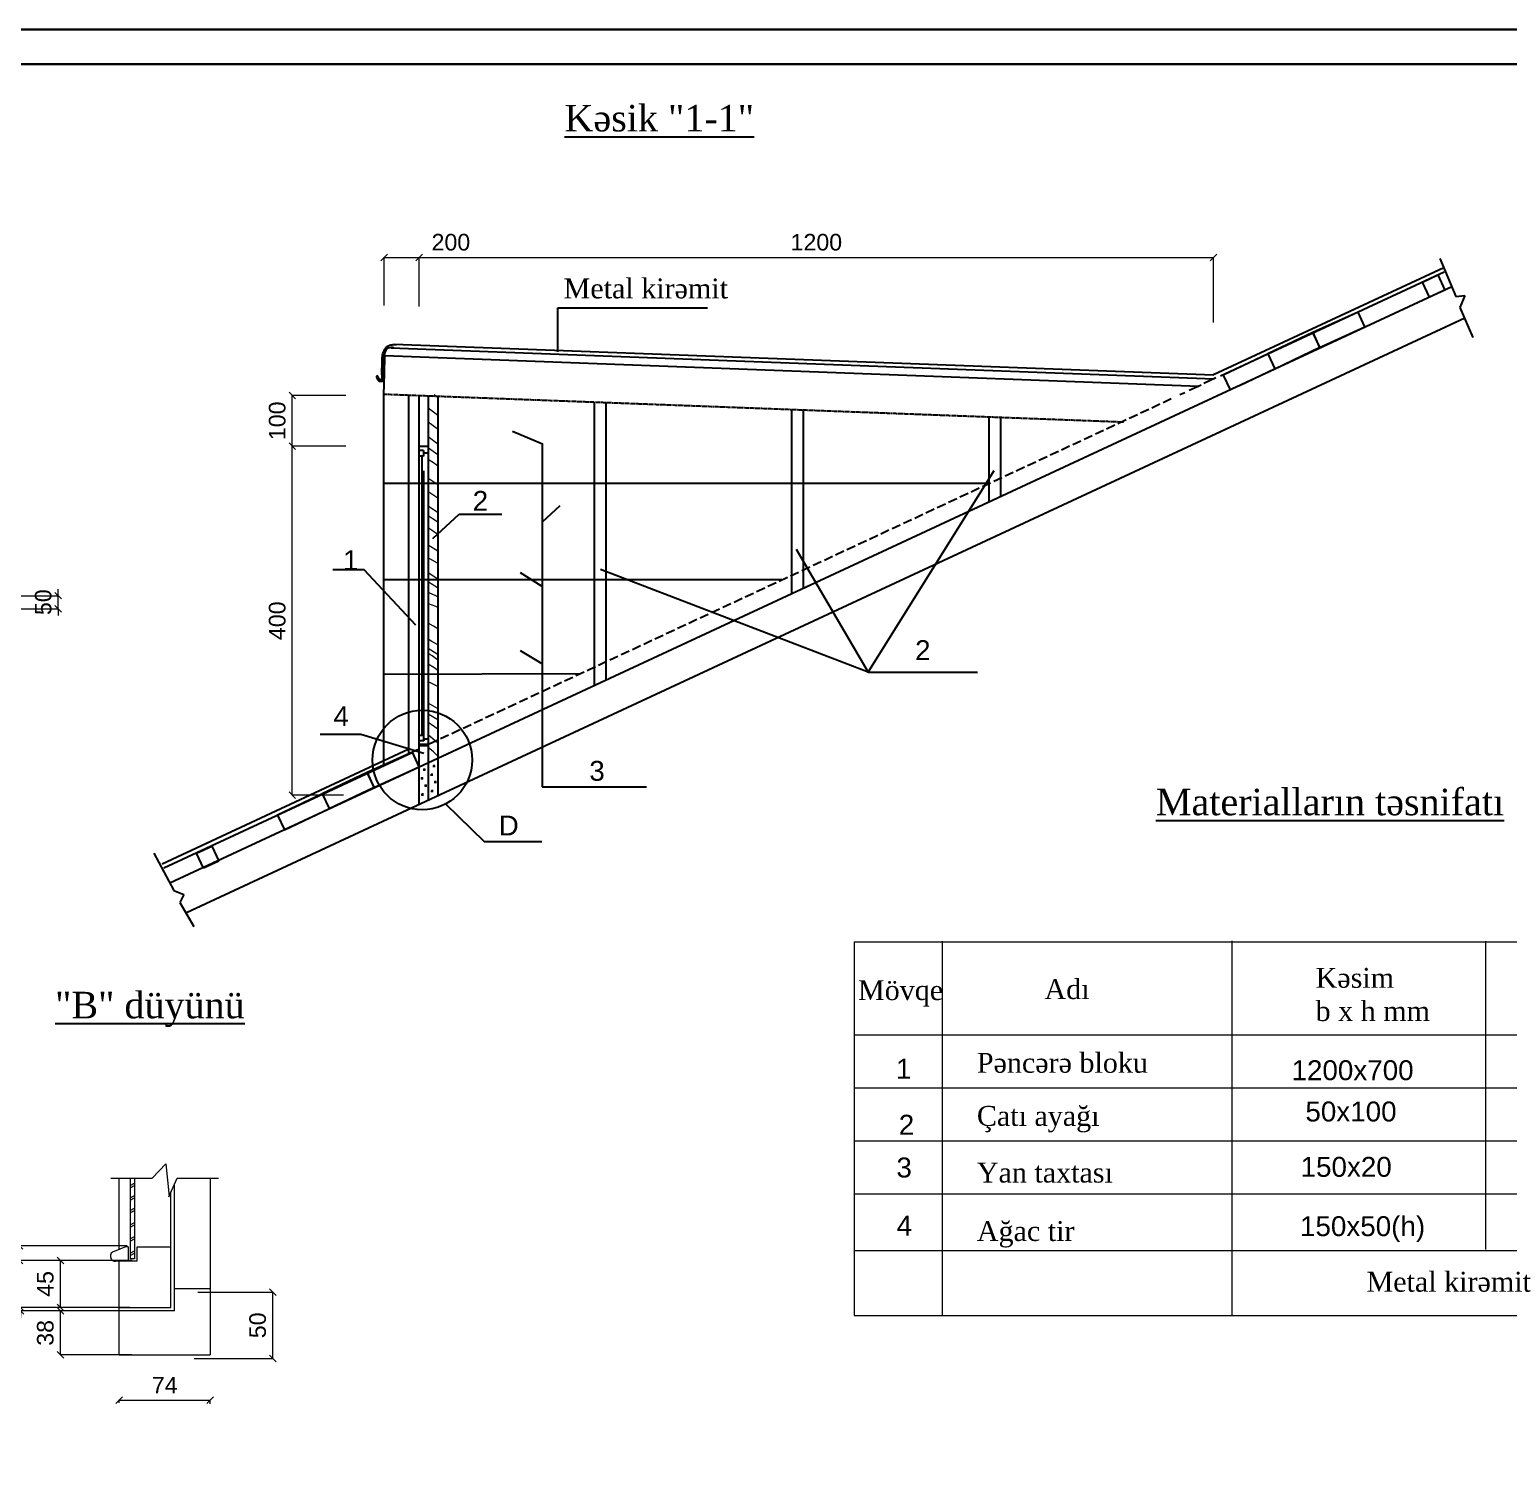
# Model space of a CAD drawing. Header units: millimetres. Extents: x 120281 to 1416367021, y -641565767 to 918373.
# Drawn here: x 639161 to 661461, y 718719 to 740379 of the extents above; entities that cross this region are included whole.
import ezdxf

# ---------------------------------------------------------------- set-up
doc = ezdxf.new("R2010")
doc.units = ezdxf.units.MM
doc.linetypes.add('DASHED', pattern=[19.05, 12.7, -6.35])
doc.linetypes.add('Hidden Line', pattern=[187.786667, 135.466667, -52.32])
for name, color, linetype, lineweight in [('0_Pen_No__1', 7, 'Continuous', 13), ('oxlar', 150, 'Continuous', 20), ('размер2', 210, 'Continuous', 15)]:
    doc.layers.add(name, color=color, linetype=linetype, lineweight=lineweight)
doc.styles.get("Standard").update_dxf_attribs({"font": 'arial.ttf'})
doc.dimstyles.new('OLCU OXU XARICI', dxfattribs={"dimtxt": 250, "dimasz": 100, "dimexe": 1.25, "dimexo": 0.625, "dimgap": 100, "dimtad": 1, "dimtxsty": 'Standard', "dimblk": 'OBLIQUE', "dimcen": 2.5, "dimadec": 0, "dimazin": 0, "dimtfac": 1, "dimtmove": 0, "dimatfit": 3, "dimldrblk": 'OBLIQUE', "dimfxl": 1, "dimlwd": 9, "dimlwe": 9, "dimarcsym": 0})

# ---------------------------------------------------------------- blocks, each defined once
blk = doc.blocks.new('*X29')
at = {"layer": '0_Pen_No__1', "linetype": 'Continuous'}
for p, q in [((527636, 5093), (527580, 5132)), ((527568, 4874), (527492, 4934)), ((527545, 4682), (527492, 4724)), ((527636, 4822), (527568, 4874)), ((527636, 4392), (527492, 4500)), ((527625, 4620), (527545, 4682)), ((527636, 4611), (527625, 4620)), ((527497, 4330), (527492, 4333)), ((527636, 4231), (527497, 4330)), ((527583, 4097), (527492, 4161)), ((527636, 4059), (527583, 4097)), ((527502, 3870), (527492, 3877)), ((527636, 3778), (527502, 3870)), ((527513, 3657), (527492, 3672)), ((527636, 3574), (527513, 3657)), ((527632, 3361), (527492, 3457)), ((527636, 3358), (527632, 3361)), ((527552, 3269), (527492, 3310)), ((527636, 3027), (527492, 3129)), ((527636, 3214), (527552, 3269)), ((527636, 2779), (527492, 2869)), ((527623, 2601), (527492, 2678)), ((527636, 2592), (527623, 2601)), ((527636, 2355), (527492, 2453)), ((527505, 2303), (527492, 2311)), ((527533, 2285), (527505, 2303)), ((527561, 2268), (527533, 2285)), ((527589, 2251), (527561, 2268)), ((527616, 2233), (527589, 2251)), ((527636, 2220), (527616, 2233)), ((527492, 2159), (527510, 2151)), ((527510, 2151), (527588, 2114)), ((527588, 2114), (527636, 2091)), ((527492, 1990), (527599, 1946)), ((527599, 1946), (527636, 1929)), ((527569, 1645), (527492, 1692)), ((527636, 1605), (527569, 1645)), ((527547, 1417), (527492, 1452)), ((527636, 1363), (527547, 1417)), ((527624, 1224), (527492, 1310)), ((527517, 1220), (527492, 1237)), ((527548, 1198), (527517, 1220)), ((527636, 1134), (527548, 1198)), ((527636, 1217), (527624, 1224)), ((527492, 1080), (527573, 1029)), ((527573, 1029), (527636, 985)), ((527534, 788), (527492, 806)), ((527636, 737), (527534, 788)), ((527632, 407), (527492, 486)), ((527636, 234), (527492, 322)), ((527636, 406), (527632, 407)), ((527536, 165), (527492, 196)), ((527636, -117), (527492, 10)), ((527636, 93), (527536, 165)), ((527570, -249), (527492, -180)), ((527635, -314), (527570, -249))]:
    blk.add_line(p, q, dxfattribs=at)
blk = doc.blocks.new('Fill_1')
at = {"layer": '0_Pen_No__1', "linetype": 'Continuous'}
blk.add_blockref('*X29', (0, 0), dxfattribs=at)
blk = doc.blocks.new('_Oblique')
at = {"color": 0, "linetype": 'ByBlock', "lineweight": -2}
blk.add_line((-0.5, -0.5), (0.5, 0.5), dxfattribs=at)
blk = doc.blocks.new('*D300')
at = {"layer": 'Defpoints', "color": 0, "lineweight": 53, "transparency": 16777216}
for p in [(643123, 734099), (643930, 734099), (643894, 728836)]:
    blk.add_point(p, dxfattribs=at)
at = {"layer": 'oxlar', "color": 0, "lineweight": 9, "transparency": 16777216}
for p, q in [((643929, 734099), (643122, 734099)), ((643123, 728836), (643123, 734099)), ((643894, 728836), (643122, 728836))]:
    blk.add_line(p, q, dxfattribs=at)
at = {"layer": 'oxlar', "color": 0, "lineweight": 9, "transparency": 16777216, "xscale": 100, "yscale": 100, "zscale": 100}
for p, rotation in [((643123, 734099), 90), ((643123, 728836), 270)]:
    blk.add_blockref('_Oblique', p, dxfattribs=dict(at, rotation=rotation))
at = {"layer": 'oxlar', "color": 0, "transparency": 16777216, "insert": (642896, 731467), "char_height": 250, "attachment_point": 5, "rotation": 90}
blk.add_mtext('400', dxfattribs=at)
blk = doc.blocks.new('*D301')
at = {"layer": 'Defpoints', "color": 0, "lineweight": 53, "transparency": 16777216}
for p in [(643123, 734864), (643930, 734864), (643930, 734099)]:
    blk.add_point(p, dxfattribs=at)
at = {"layer": 'oxlar', "color": 0, "lineweight": 9, "transparency": 16777216}
for p, q in [((643929, 734864), (643122, 734864)), ((643123, 734099), (643123, 734864)), ((643929, 734099), (643122, 734099))]:
    blk.add_line(p, q, dxfattribs=at)
at = {"layer": 'oxlar', "color": 0, "lineweight": 9, "transparency": 16777216, "xscale": 100, "yscale": 100, "zscale": 100}
for p, rotation in [((643123, 734864), 90), ((643123, 734099), 270)]:
    blk.add_blockref('_Oblique', p, dxfattribs=dict(at, rotation=rotation))
at = {"layer": 'oxlar', "color": 0, "transparency": 16777216, "insert": (642896, 734481), "char_height": 250, "attachment_point": 5, "rotation": 90}
blk.add_mtext('100', dxfattribs=at)
blk = doc.blocks.new('*D303')
at = {"layer": 'Defpoints', "color": 0, "lineweight": 53, "transparency": 16777216}
for p in [(638274, 731845), (639594, 731845), (638270, 731648)]:
    blk.add_point(p, dxfattribs=at)
at = {"layer": 'oxlar', "color": 0, "lineweight": 9, "transparency": 16777216}
for p, q in [((639594, 731845), (639594, 731945)), ((638274, 731845), (639596, 731845)), ((639594, 731648), (639594, 731845)), ((638271, 731648), (639596, 731648)), ((639594, 731648), (639594, 731548))]:
    blk.add_line(p, q, dxfattribs=at)
at = {"layer": 'oxlar', "color": 0, "lineweight": 9, "transparency": 16777216, "xscale": 100, "yscale": 100, "zscale": 100}
for p, rotation in [((639594, 731845), 270), ((639594, 731648), 90)]:
    blk.add_blockref('_Oblique', p, dxfattribs=dict(at, rotation=rotation))
at = {"layer": 'oxlar', "color": 0, "transparency": 16777216, "insert": (639367, 731747), "char_height": 250, "attachment_point": 5, "rotation": 90}
blk.add_mtext('50', dxfattribs=at)
blk = doc.blocks.new('*D306')
at = {"layer": 'Defpoints', "color": 0, "lineweight": 53, "transparency": 16777216}
for p in [(645036, 736945), (644506, 736218), (645036, 736203)]:
    blk.add_point(p, dxfattribs=at)
at = {"layer": 'oxlar', "color": 0, "lineweight": 9, "transparency": 16777216}
for p, q in [((644506, 736219), (644506, 736946)), ((644506, 736945), (645036, 736945)), ((645036, 736204), (645036, 736946)), ((645036, 736945), (645892, 736945))]:
    blk.add_line(p, q, dxfattribs=at)
at = {"layer": 'oxlar', "color": 0, "lineweight": 9, "transparency": 16777216, "xscale": 100, "yscale": 100, "zscale": 100, "rotation": 180}
blk.add_blockref('_Oblique', (644506, 736945), dxfattribs=at)
at = {"layer": 'oxlar', "color": 0, "lineweight": 9, "transparency": 16777216, "xscale": 100, "yscale": 100, "zscale": 100}
blk.add_blockref('_Oblique', (645036, 736945), dxfattribs=at)
at = {"layer": 'oxlar', "color": 0, "transparency": 16777216, "insert": (645514, 737172), "char_height": 250, "attachment_point": 5}
blk.add_mtext('200', dxfattribs=at)
blk = doc.blocks.new('*D307')
at = {"layer": 'Defpoints', "color": 0, "lineweight": 53, "transparency": 16777216}
for p in [(657014, 736945), (645036, 736203), (657014, 735962)]:
    blk.add_point(p, dxfattribs=at)
at = {"layer": 'oxlar', "color": 0, "lineweight": 9, "transparency": 16777216}
for p, q in [((645036, 736204), (645036, 736946)), ((645036, 736945), (657014, 736945)), ((657014, 735962), (657014, 736946))]:
    blk.add_line(p, q, dxfattribs=at)
at = {"layer": 'oxlar', "color": 0, "lineweight": 9, "transparency": 16777216, "xscale": 100, "yscale": 100, "zscale": 100, "rotation": 180}
blk.add_blockref('_Oblique', (645036, 736945), dxfattribs=at)
at = {"layer": 'oxlar', "color": 0, "lineweight": 9, "transparency": 16777216, "xscale": 100, "yscale": 100, "zscale": 100}
blk.add_blockref('_Oblique', (657014, 736945), dxfattribs=at)
at = {"layer": 'oxlar', "color": 0, "transparency": 16777216, "insert": (651025, 737172), "char_height": 250, "attachment_point": 5}
blk.add_mtext('1200', dxfattribs=at)
blk = doc.blocks.new('*D308')
at = {"layer": 'Defpoints', "color": 0, "lineweight": 53, "transparency": 16777216}
for p in [(640511, 719675), (641886, 719719), (641886, 719664)]:
    blk.add_point(p, dxfattribs=at)
at = {"layer": 'oxlar', "color": 0, "lineweight": 9, "transparency": 16777216}
for p, q in [((640511, 719676), (640511, 719721)), ((640511, 719719), (641886, 719719)), ((641886, 719665), (641886, 719721))]:
    blk.add_line(p, q, dxfattribs=at)
at = {"layer": 'oxlar', "color": 0, "lineweight": 9, "transparency": 16777216, "xscale": 100, "yscale": 100, "zscale": 100, "rotation": 180}
blk.add_blockref('_Oblique', (640511, 719719), dxfattribs=at)
at = {"layer": 'oxlar', "color": 0, "lineweight": 9, "transparency": 16777216, "xscale": 100, "yscale": 100, "zscale": 100}
blk.add_blockref('_Oblique', (641886, 719719), dxfattribs=at)
at = {"layer": 'oxlar', "color": 0, "transparency": 16777216, "insert": (641199, 719944), "char_height": 250, "attachment_point": 5}
blk.add_mtext('74', dxfattribs=at)
blk = doc.blocks.new('*D309')
at = {"layer": 'Defpoints', "color": 0, "lineweight": 53, "transparency": 16777216}
for p in [(641698, 721346), (642829, 721346), (641642, 720346)]:
    blk.add_point(p, dxfattribs=at)
at = {"layer": 'oxlar', "color": 0, "lineweight": 9, "transparency": 16777216}
for p, q in [((641699, 721346), (642830, 721346)), ((642829, 720346), (642829, 721346)), ((641642, 720346), (642830, 720346))]:
    blk.add_line(p, q, dxfattribs=at)
at = {"layer": 'oxlar', "color": 0, "lineweight": 9, "transparency": 16777216, "xscale": 100, "yscale": 100, "zscale": 100}
for p, rotation in [((642829, 721346), 90), ((642829, 720346), 270)]:
    blk.add_blockref('_Oblique', p, dxfattribs=dict(at, rotation=rotation))
at = {"layer": 'oxlar', "color": 0, "transparency": 16777216, "insert": (642601, 720846), "char_height": 250, "attachment_point": 5, "rotation": 90}
blk.add_mtext('50', dxfattribs=at)
blk = doc.blocks.new('*D310')
at = {"layer": 'Defpoints', "color": 0, "lineweight": 53, "transparency": 16777216}
for p in [(639626, 721064), (640663, 721064), (640704, 720401)]:
    blk.add_point(p, dxfattribs=at)
at = {"layer": 'oxlar', "color": 0, "lineweight": 9, "transparency": 16777216}
for p, q in [((640662, 721064), (639625, 721064)), ((639626, 720401), (639626, 721064)), ((640703, 720401), (639625, 720401))]:
    blk.add_line(p, q, dxfattribs=at)
at = {"layer": 'oxlar', "color": 0, "lineweight": 9, "transparency": 16777216, "xscale": 100, "yscale": 100, "zscale": 100}
for p, rotation in [((639626, 721064), 90), ((639626, 720401), 270)]:
    blk.add_blockref('_Oblique', p, dxfattribs=dict(at, rotation=rotation))
at = {"layer": 'oxlar', "color": 0, "transparency": 16777216, "insert": (639399, 720732), "char_height": 250, "attachment_point": 5, "rotation": 90}
blk.add_mtext('38', dxfattribs=at)
blk = doc.blocks.new('*D284')
at = {"layer": 'Defpoints', "color": 0, "lineweight": 53, "transparency": 16777216}
for p in [(639023, 721115), (640663, 721064), (640671, 721115)]:
    blk.add_point(p, dxfattribs=at)
at = {"layer": 'oxlar', "color": 0, "lineweight": 9, "transparency": 16777216}
for p, q in [((639023, 721115), (639023, 722027)), ((640671, 721115), (639022, 721115)), ((640662, 721064), (639022, 721064)), ((639023, 721064), (639023, 721115)), ((639023, 721064), (639023, 720964))]:
    blk.add_line(p, q, dxfattribs=at)
at = {"layer": 'oxlar', "color": 0, "lineweight": 9, "transparency": 16777216, "xscale": 100, "yscale": 100, "zscale": 100}
for p, rotation in [((639023, 721115), 270), ((639023, 721064), 90)]:
    blk.add_blockref('_Oblique', p, dxfattribs=dict(at, rotation=rotation))
at = {"layer": 'oxlar', "color": 0, "transparency": 16777216, "insert": (638797, 721844), "char_height": 250, "attachment_point": 5, "rotation": 90}
blk.add_mtext('2', dxfattribs=at)
blk = doc.blocks.new('*D285')
at = {"layer": 'Defpoints', "color": 0, "lineweight": 53, "transparency": 16777216}
for p in [(639626, 721825), (640709, 721825), (640671, 721115)]:
    blk.add_point(p, dxfattribs=at)
at = {"layer": 'oxlar', "color": 0, "lineweight": 9, "transparency": 16777216}
for p, q in [((640709, 721825), (639625, 721825)), ((639626, 721115), (639626, 721825)), ((640671, 721115), (639625, 721115))]:
    blk.add_line(p, q, dxfattribs=at)
at = {"layer": 'oxlar', "color": 0, "lineweight": 9, "transparency": 16777216, "xscale": 100, "yscale": 100, "zscale": 100}
for p, rotation in [((639626, 721825), 90), ((639626, 721115), 270)]:
    blk.add_blockref('_Oblique', p, dxfattribs=dict(at, rotation=rotation))
at = {"layer": 'oxlar', "color": 0, "transparency": 16777216, "insert": (639399, 721470), "char_height": 250, "attachment_point": 5, "rotation": 90}
blk.add_mtext('45', dxfattribs=at)
blk = doc.blocks.new('*D286')
at = {"layer": 'Defpoints', "color": 0, "lineweight": 53, "transparency": 16777216}
for p in [(639011, 722042), (640635, 722042), (640709, 721825)]:
    blk.add_point(p, dxfattribs=at)
at = {"layer": 'oxlar', "color": 0, "lineweight": 9, "transparency": 16777216}
for p, q in [((639011, 722042), (639011, 722909)), ((640635, 722042), (639010, 722042)), ((639011, 721825), (639011, 722042)), ((640709, 721825), (639010, 721825))]:
    blk.add_line(p, q, dxfattribs=at)
at = {"layer": 'oxlar', "color": 0, "lineweight": 9, "transparency": 16777216, "xscale": 100, "yscale": 100, "zscale": 100}
for p, rotation in [((639011, 722042), 90), ((639011, 721825), 270)]:
    blk.add_blockref('_Oblique', p, dxfattribs=dict(at, rotation=rotation))
at = {"layer": 'oxlar', "color": 0, "transparency": 16777216, "insert": (638783, 722642), "char_height": 250, "attachment_point": 5, "rotation": 90}
blk.add_mtext('10', dxfattribs=at)

msp = doc.modelspace()

# ---------------------------------------------------------------- linework, layer by layer
at = {"linetype": 'Continuous'}
for p, q in [((660425.4724, 736930.09702), (660667.43247, 736355.44186)), ((660485.88336, 736786.621), (657014.30676, 735172.13078)), ((660489.91229, 736722.88364), (657117.86425, 735154.68014)), ((660167.4109, 736572.90126), (660398.32164, 736680.28852)), ((660398.32164, 736680.28852), (660504.35801, 736452.28255)), ((660606.63091, 736499.84555), (641278.23091, 727510.98652)), ((660273.44728, 736344.89529), (660167.4109, 736572.90126)), ((660504.35801, 736452.28255), (660273.44728, 736344.89529)), ((660667.43247, 736355.44186), (660803.535, 736370.56436)), ((660803.535, 736370.56436), (660727.92248, 736189.09431)), ((647128.42874, 735522.30884), (647128.42874, 736183.84028)), ((647128.42874, 736183.84028), (649382.3367, 736183.84028)), ((660727.92248, 736189.09431), (660924.51504, 735735.41919)), ((660806.06615, 736027.39583), (641527.71507, 727061.81253)), ((659193.84022, 736120.1147), (658510.06444, 735811.20002)), ((659294.81234, 735896.61517), (659193.84022, 736120.1147)), ((658510.06444, 735811.20002), (657832.7949, 735488.27038)), ((658510.06444, 735811.20002), (658611.03656, 735587.70049)), ((658615.6175, 735589.82713), (658510.06444, 735811.20002)), ((658611.03656, 735587.70049), (659294.81234, 735896.61517)), ((644515.42446, 735460.96878), (644509.03428, 735190.6832)), ((644518.17497, 735465.59941), (656795.04728, 735004.551)), ((644609.01811, 735581.5945), (657024.83086, 735115.32828)), ((644659.92031, 735636.09018), (657014.30676, 735172.13078)), ((657837.37584, 735490.39701), (657160.10629, 735167.46736)), ((657832.7949, 735488.27038), (657938.34795, 735266.89748)), ((657938.34795, 735266.89748), (658615.6175, 735589.82713)), ((657405.34763, 735012.6994), (657942.9289, 735269.02411)), ((644506.41994, 735192.00416), (644499.03034, 734879.44596)), ((656829.77115, 735020.69966), (656647.58997, 734935.97455)), ((657050.92593, 735127.46404), (656868.74474, 735042.73892)), ((657160.10629, 735167.46736), (657265.65935, 734946.09447)), ((644499.13423, 734883.84028), (644499.13423, 729283.31354)), ((644882.30425, 729456.34916), (644882.30425, 734869.45063)), ((645036.23127, 728704.04244), (645036.23127, 734863.67002)), ((645173.73127, 734858.50631), (645173.73127, 728767.98814)), ((645317.35104, 734853.11278), (645317.35104, 728834.77991)), ((656580.83022, 734904.92728), (656508.155, 734871.12897)), ((647680.92036, 730488.61906), (647680.92036, 734764.35077)), ((647851.84407, 734757.93186), (647851.84407, 730568.10878)), ((650655.63563, 731872.03912), (650655.63563, 734652.63765)), ((650826.55934, 734646.21874), (650826.55934, 731951.52884)), ((653630.35091, 733255.45918), (653630.35091, 734540.92452)), ((653801.27462, 734534.50562), (653801.27462, 733334.9489)), ((646895.91552, 734129.79841), (646442.33063, 734318.07893)), ((646889.4195, 734139.99157), (646889.4195, 728962.51004)), ((645036.23127, 734098.79516), (645173.73127, 734098.79516)), ((645100.58768, 734032.50007), (645036.23127, 734032.50007)), ((645103.52121, 733947.80095), (645036.23127, 733947.80095)), ((645076.9603, 734034.50558), (645076.9603, 734032.50007)), ((645076.9603, 733947.80095), (645076.9603, 729752.75014)), ((645104.98127, 733949.28255), (645104.98127, 734032.02123)), ((645104.98127, 733998.79516), (645173.73127, 733998.79516)), ((645103.52121, 733726.93672), (645103.52121, 729742.704)), ((651806.74818, 730693.67813), (653704.20852, 733733.14063)), ((653633.32105, 733534.15969), (644499.13423, 733534.15969)), ((645243.21169, 732705.59208), (645639.46617, 733074.56913)), ((645639.46617, 733074.56913), (646284.32901, 733074.56913)), ((646895.91552, 732957.32426), (647161.21989, 733205.51222)), ((650721.59062, 732547.37776), (651806.74818, 730693.67813)), ((644207.66547, 732234.6315), (643732.74809, 732234.6315)), ((644983.1561, 731401.81104), (644207.66547, 732234.6315)), ((646889.4195, 731981.68883), (646562.14551, 732187.08577)), ((651806.74818, 730693.67813), (647771.46987, 732241.4299)), ((650517.97337, 732085.33717), (644499.13423, 732083.57691)), ((646889.4195, 730817.77289), (646562.14551, 731014.61161)), ((647468.56105, 730667.17852), (644499.13423, 730658.26325)), ((651806.74818, 730693.67813), (653456.81151, 730693.67813)), ((644158.41715, 729754.86927), (643544.02283, 729754.86927)), ((645105.15927, 729463.84038), (644158.41715, 729754.86927)), ((645036.23127, 729742.704), (645103.52121, 729742.704)), ((645103.52121, 729741.54247), (645103.52121, 729655.15207)), ((645103.52121, 729688.85698), (645173.73127, 729688.85698)), ((645104.98127, 729688.85698), (645105.96358, 729655.15207)), ((644882.30425, 729532.13429), (641157.98608, 727800.10416)), ((644937.85177, 729482.18206), (641187.67535, 727738.12631)), ((645036.23127, 729533.53771), (644251.48338, 729179.00608)), ((645036.23127, 729264.42124), (644935.25915, 729487.92076)), ((645105.96358, 729655.15207), (645036.23127, 729655.15207)), ((645044.7601, 729607.68595), (645036.23127, 729603.71953)), ((645181.76627, 729603.68253), (645036.23127, 729603.68253)), ((645036.23127, 729588.85698), (645173.73127, 729588.85698)), ((644352.45549, 728955.50656), (645036.23127, 729264.42124)), ((645093.85848, 729224.33482), (645129.90916, 729224.33482)), ((645111.71571, 729241.96347), (645111.71571, 729205.68057)), ((645239.86343, 729276.19985), (645275.91411, 729276.19985)), ((645257.72066, 729293.8285), (645257.72066, 729257.5456)), ((644251.48338, 729179.00608), (643574.21383, 728856.07644)), ((644251.48338, 729179.00608), (644352.45549, 728955.50656)), ((644357.03643, 728957.63319), (644251.48338, 729179.00608)), ((645060.43105, 729093.80831), (645096.48173, 729093.80831)), ((645078.28828, 729111.43696), (645078.28828, 729075.15406)), ((645132.75495, 729001.10309), (645132.75495, 728964.8202)), ((645206.43599, 729145.67334), (645242.48668, 729145.67334)), ((645224.29323, 729163.30199), (645224.29323, 729127.01909)), ((645260.90267, 729035.33947), (645296.95335, 729035.33947)), ((645278.7599, 729052.96812), (645278.7599, 729016.68523)), ((643578.79477, 728858.20307), (642901.52522, 728535.27343)), ((643574.21383, 728856.07644), (643679.76688, 728634.70354)), ((643684.34783, 728636.83018), (643578.79477, 728858.20307)), ((643679.76688, 728634.70354), (644357.03643, 728957.63319)), ((645066.30767, 728848.67623), (645102.35835, 728848.67623)), ((645084.1649, 728866.30488), (645084.1649, 728830.02199)), ((645114.89772, 728983.47445), (645150.94841, 728983.47445)), ((645212.31261, 728900.54126), (645248.3633, 728900.54126)), ((645230.16985, 728918.16991), (645230.16985, 728881.88702)), ((646889.4195, 728962.51004), (648461.44546, 728962.51004)), ((643007.07828, 728313.90053), (643684.34783, 728636.83018)), ((645434.91493, 728705.19454), (646017.44013, 728140.52735)), ((642901.52522, 728535.27343), (643007.07828, 728313.90053)), ((646017.44013, 728140.52735), (646884.71591, 728140.52735)), ((641034.34344, 727962.17833), (641336.79353, 727402.64568)), ((641676.25939, 727963.64153), (641907.17013, 728071.02879)), ((641782.29577, 727735.63556), (641676.25939, 727963.64153)), ((641907.17013, 728071.02879), (642013.2065, 727843.02282)), ((642013.2065, 727843.02282), (641782.29577, 727735.63556)), ((641336.79353, 727402.64568), (641488.01857, 727342.15566)), ((641488.01857, 727342.15566), (641427.52855, 727221.17563)), ((641427.52855, 727221.17563), (641639.24361, 726858.23553))]:
    msp.add_line(p, q, dxfattribs=at)
at = {"linetype": 'DASHED'}
msp.add_line((644499.13423, 734883.84028), (655661.62243, 734464.6417), dxfattribs=at)
at = {"linetype": 'Hidden Line'}
msp.add_line((656376.7952, 734810.03883), (645173.73127, 729599.94578), dxfattribs=at)
at = {"color": 4, "lineweight": 0}
for p, q in [((651596.87734, 726627.42978), (651596.87734, 720995.45427)), ((651596.87734, 726627.42978), (666907.68604, 726627.42978)), ((652921.87734, 726638.61379), (652921.87734, 721006.63829)), ((657297.07573, 721006.63829), (657297.07573, 726642.52321)), ((661113.65549, 726638.61379), (661113.65549, 721986.81028)), ((651596.87734, 725227.05159), (666904.52125, 725227.05159)), ((651596.87734, 724427.05159), (666904.52125, 724427.05159)), ((651596.87734, 723627.05159), (666904.52125, 723627.05159)), ((651596.87734, 722827.05159), (666904.52125, 722827.05159)), ((651596.87734, 721975.62626), (666904.52125, 721975.62626)), ((651596.87734, 720995.45427), (666904.52125, 720995.45427))]:
    msp.add_line(p, q, dxfattribs=at)
at = {"linetype": 'Continuous'}
msp.add_circle((645082.6901, 729367.66162), 750.28325, dxfattribs=at)
for points, knots in [([(644655.809, 735579.8373), (644655.809, 735579.8373), (644620.34374, 735591.72727), (644586.40517, 735582.44371), (644525.24201, 735565.71312), (644510.5939, 735492.24609), (644502.29321, 735426.5527), (644489.81, 735327.75797), (644490.80092, 735228.11971), (644495.24769, 735128.54794), (644495.95857, 735112.62989), (644496.467, 735095.99154), (644486.46871, 735083.95255), (644472.68447, 735067.3549), (644447.59216, 735069.80136), (644429.26525, 735082.21511), (644395.38076, 735105.16681), (644396.97504, 735154.04527), (644396.97504, 735154.04527)], [0, 0, 0, 0, 1, 1, 1, 2, 2, 2, 3, 3, 3, 4, 4, 4, 5, 5, 5, 6, 6, 6, 6]), ([(644397.45706, 735166.8806), (644397.45706, 735166.8806), (644410.78012, 735147.4774), (644423.57916, 735127.72933), (644431.12758, 735116.08262), (644439.25065, 735102.58016), (644452.65575, 735102.94099), (644460.7223, 735103.15813), (644467.21413, 735108.51369), (644471.49119, 735115.47309), (644483.39605, 735134.84403), (644475.57534, 735159.13611), (644473.06821, 735182.17674), (644469.85675, 735211.69023), (644473.77239, 735241.42857), (644475.17092, 735271.11495), (644476.10125, 735290.86304), (644476.21804, 735310.63989), (644476.57272, 735330.40709), (644477.07147, 735358.20373), (644477.83127, 735385.99474), (644478.54401, 735413.78666), (644479.24789, 735441.23336), (644479.85833, 735468.93941), (644487.883, 735495.13813), (644493.81257, 735514.49679), (644503.66151, 735532.31158), (644513.28463, 735550.15503), (644521.41662, 735565.23358), (644529.4046, 735580.68517), (644542.08536, 735592.11416), (644552.86, 735601.82518), (644566.23682, 735607.88879), (644579.66862, 735613.47258), (644598.42756, 735621.27093), (644617.57516, 735628.42393), (644637.69051, 735631.06078), (644667.17071, 735634.92523), (644696.90023, 735628.83721), (644696.90023, 735628.83721)], [0, 0, 0, 0, 1, 1, 1, 2, 2, 2, 3, 3, 3, 4, 4, 4, 5, 5, 5, 6, 6, 6, 7, 7, 7, 8, 8, 8, 9, 9, 9, 10, 10, 10, 11, 11, 11, 12, 12, 12, 13, 13, 13, 13])]:
    msp.add_open_spline(points, degree=3, knots=knots, dxfattribs=at)
at = {"layer": 'oxlar'}
for p, q in [((641008.13978, 723063.34479), (641217.76904, 723281.68604)), ((641217.76904, 723281.68604), (641266.00746, 722789.65415)), ((640388.0904, 723063.34479), (641008.13978, 723063.34479)), ((640511.49238, 721991.6682), (640511.49238, 723063.34479)), ((640675.36723, 723063.34479), (640675.36723, 721845.98255)), ((640675.36723, 722953.67517), (640741.0627, 722988.89914)), ((640741.0627, 723063.34479), (640741.0627, 721845.98255)), ((641262.18099, 722780.83907), (641384.81176, 723063.34479)), ((641348.31217, 721400.56708), (641348.31217, 722978.62963)), ((641384.81176, 723063.34479), (642007.57053, 723063.34479)), ((641886.49238, 723063.34479), (641886.49238, 720400.56708)), ((640675.36723, 722918.73164), (640741.0627, 722953.9556)), ((640675.36723, 722765.69561), (640741.0627, 722800.91958)), ((640675.36723, 722730.75208), (640741.0627, 722765.97604)), ((641291.23808, 722023.93799), (641291.23808, 722857.71251)), ((640675.36723, 722577.71605), (640741.0627, 722612.94001)), ((640675.36723, 722542.77251), (640741.0627, 722577.99648)), ((640675.36723, 722362.63248), (640741.0627, 722397.85644)), ((640675.36723, 722327.68894), (640741.0627, 722362.91291)), ((640675.36723, 722147.5489), (640741.0627, 722182.77287)), ((640675.36723, 722112.60537), (640741.0627, 722147.82934)), ((640605.07784, 722031.54921), (640436.07393, 721959.52898)), ((640649.20797, 722031.54921), (640605.07784, 722031.54921)), ((640649.20797, 722031.54921), (640649.20797, 721812.47575)), ((640675.36723, 721932.46533), (640741.0627, 721967.6893)), ((640675.36723, 721897.5218), (640741.0627, 721932.74576)), ((640777.96008, 722023.93799), (640777.96008, 721812.47575)), ((641291.23808, 722023.93799), (640777.96008, 722023.93799)), ((641291.23808, 721115.05362), (641291.23808, 722023.93799)), ((640777.96008, 721812.47575), (640445.54816, 721812.47575)), ((640511.49238, 720400.56708), (640511.49238, 721812.47575)), ((640741.0627, 721845.98255), (640675.36723, 721845.98255)), ((641348.31217, 721400.56708), (641886.49238, 721400.56708)), ((641348.31217, 721063.518), (641348.31217, 721400.56708)), ((640511.49238, 721115.05362), (641293.31351, 721115.05362)), ((641348.31217, 721063.518), (640511.49238, 721063.518)), ((640511.49238, 720400.56708), (641886.49238, 720400.56708))]:
    msp.add_line(p, q, dxfattribs=at)
msp.add_open_spline([(640436.07393, 721959.52898), (640436.07393, 721959.52898), (640405.90105, 721954.19532), (640390.98889, 721931.47072), (640380.86389, 721916.04125), (640380.32429, 721896.72913), (640382.5847, 721878.24417), (640384.7416, 721860.60565), (640389.60892, 721842.97543), (640402.19448, 721830.62041), (640423.25874, 721809.94201), (640456.82174, 721812.47575), (640456.82174, 721812.47575)], degree=3, knots=[0, 0, 0, 0, 1, 1, 1, 2, 2, 2, 3, 3, 3, 4, 4, 4, 4], dxfattribs=at)
at = {"layer": 'размер2', "color": 0, "lineweight": 30}
msp.add_lwpolyline([(625445.2643, 740378.50796), (669229.43475, 740378.50796), (669229.43475, 709416.84458), (625445.2643, 709416.84458), (625445.2643, 740378.50796)], dxfattribs=at)
msp.add_lwpolyline([(627530.2248, 739857.26784), (668708.19462, 739857.26784), (668708.19462, 709938.0847), (627530.2248, 709938.0847)], close=True, dxfattribs=at)

# ---------------------------------------------------------------- block references
at = {"linetype": 'Continuous'}
msp.add_blockref('Fill_1', (117681.61197, 729738.54355), dxfattribs=at)

# ---------------------------------------------------------------- texts
at = {"color": 3, "attachment_point": 1}
for s, insert, char_height, width in [('{\\fTimes New Roman|b0|i0|c238|p18;\\LKəsik "1-1"}', (647227.3465, 739243.60992), 400, 3185.4709229), ('{\\fTimes New Roman|b0|i0|c238|p18;Metal kirəmit}', (647214.0727, 736626.49253), 300, 3185.4709229), ('{\\fTimes New Roman|b0|i0|c238|p18;\\LMaterialların təsnifatı}', (656145.39296, 728935.19579), 400, 7382.0185704), ('{\\fTimes New Roman|b0|i0|c238|p18;Kəsim\\Pb x h mm}', (658553.64937, 726234.00831), 300, 3185.4709229), ('{\\fTimes New Roman|b0|i0|c238|p18;\\L"B" düyünü}', (639544.60292, 725873.75139), 400, 6714.7950021), ('{\\fTimes New Roman|b0|i0|c238|p18;Mövqe}', (651652.96775, 726048.65743), 300, 3185.4709229), ('{\\fTimes New Roman|b0|i0|c238|p18;Adı}', (654464.94881, 726063.52068), 300, 3185.4709229), ('{\\fTimes New Roman|b0|i0|c238|p18;Pəncərə bloku}', (653445.45504, 724953.09522), 300, 3185.4709229), ('{\\fTimes New Roman|b0|i0|c238|p18;Çatı ayağı}', (653445.45504, 724153.09522), 300, 3185.4709229), ('{\\fTimes New Roman|b0|i0|c238|p18;Yan taxtası}', (653445.45504, 723298.25467), 300, 3185.4709229), ('{\\fTimes New Roman|b0|i0|c238|p18;Ağac tir}', (653445.45504, 722417.41133), 300, 3185.4709229), ('{\\fTimes New Roman|b0|i0|c238|p18;Metal kirəmit}', (659321.38618, 721652.72981), 300, 3185.4709229)]:
    msp.add_mtext(s, dxfattribs=dict(at, insert=insert, char_height=char_height, width=width))
at = {"linetype": 'Continuous', "char_height": 300, "attachment_point": 5}
for s, insert in [('{2}', (645959.25322, 733274.50866)), ('{1}', (644003.28933, 732379.14711)), ('{2}', (652630.47121, 731024.14982)), ('{4}', (643860.73944, 730029.12977)), ('{3}', (647717.76554, 729202.55205)), ('{\\fArial|b0|i0|c238|p34;D}', (646386.03233, 728380.78754))]:
    msp.add_mtext(s, dxfattribs=dict(at, insert=insert))
at = {"color": 3, "linetype": 'Continuous', "char_height": 300, "attachment_point": 5}
for s, insert in [('{1}', (652340.38939, 724714.05704)), ('{1200х700}', (659110.76114, 724689.29724)), ('{50х100}', (659087.06412, 724066.99367)), ('{2}', (652384.50834, 723869.99762)), ('{3}', (652348.89242, 723223.28676)), ('{150х20}', (659014.4338, 723232.89205)), ('{4}', (652351.60789, 722349.61671)), ('150х50({\\fArial|b0|i0|c238|p34;h})', (659261.76318, 722295.47769))]:
    msp.add_mtext(s, dxfattribs=dict(at, insert=insert))

# ---------------------------------------------------------------- dimensions: what is measured, and where the dimension line sits
at = {"layer": 'oxlar'}
for base, p1, p2, text, picture, middle in [((645036.23127, 736944.84766), (644506.41994, 736218.42591), (645036.23127, 736203.02679), '200', '*D306', (645514.11326, 737172.4909)), ((657014.30676, 736944.84766), (645036.23127, 736203.02679), (657014.30676, 735961.76311), '1200', '*D307', (651025.26902, 737172.4909)), ((641886.49238, 719719.39963), (640511.49238, 719675.23084), (641886.49238, 719663.99813), '74', '*D308', (641198.99238, 719944.39963))]:
    dim = msp.add_linear_dim(base=base, p1=p1, p2=p2, text=text, dimstyle='OLCU OXU XARICI', dxfattribs=at)
    dim.commit()
    dim.dimension.update_dxf_attribs({"geometry": picture, "text_midpoint": middle})
for base, p1, p2, text, picture, middle in [((643123.47589, 734863.67002), (643929.85358, 734098.79516), (643929.85358, 734863.67002), '100', '*D301', (642895.83264, 734481.23259)), ((643123.47589, 734098.79516), (643894.39815, 728835.57392), (643929.85358, 734098.79516), '400', '*D300', (642895.83264, 731467.18454)), ((642829.05305, 721346.36235), (641641.80543, 720346.36235), (641697.96896, 721346.36235), '50', '*D309', (642601.40981, 720846.36235))]:
    dim = msp.add_linear_dim(base=base, p1=p1, p2=p2, angle=90, text=text, dimstyle='OLCU OXU XARICI', dxfattribs=at)
    dim.commit()
    dim.dimension.update_dxf_attribs({"geometry": picture, "text_midpoint": middle})
for base, p1, p2, text, picture, middle in [((639594.44013, 731845.19753), (638270.06472, 731647.88623), (638273.77845, 731845.19753), '50', '*D303', (639594.44013, 731746.54188)), ((639010.90852, 722041.79617), (640709.40867, 721825.04384), (640635.3442, 722041.79617), '10', '*D286', (639010.90852, 722641.97642)), ((639022.79662, 721115.05362), (640662.77001, 721063.518), (640671.13494, 721115.05362), '2', '*D284', (639022.79662, 721844.10913)), ((639626.25732, 721825.04384), (640671.13494, 721115.05362), (640709.40867, 721825.04384), '45', '*D285', (639626.25732, 721470.04873)), ((639626.25732, 721063.518), (640703.81303, 720400.56708), (640662.77001, 721063.518), '38', '*D310', (639626.25732, 720732.04254))]:
    dim = msp.add_linear_dim(base=base, p1=p1, p2=p2, angle=90, text=text, dimstyle='OLCU OXU XARICI', dxfattribs=at)
    dim.commit()
    dim.dimension.update_dxf_attribs({"geometry": picture, "text_midpoint": middle, "dimtype": 160})

doc.saveas('drawing.dxf')
